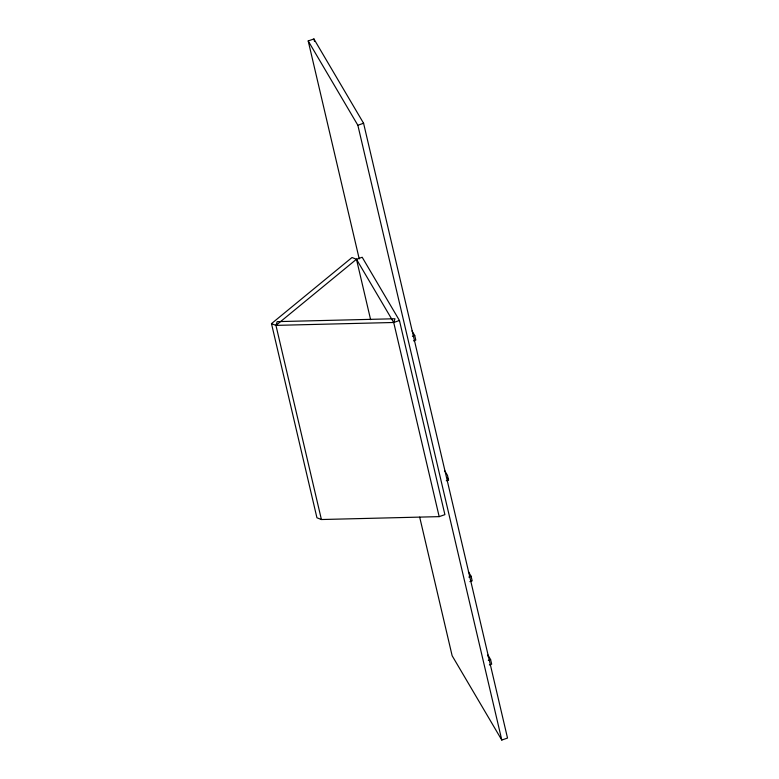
<?xml version="1.0" encoding="UTF-8"?>
<svg xmlns="http://www.w3.org/2000/svg" width="779" height="779" viewBox="0 0 779 779"><rect width="100%" height="100%" fill="white"/><g stroke="black" fill="none" stroke-linecap="round" stroke-linejoin="round"><path stroke-width="1.17" d="M439.171 516.633L321.406 519.525L275.951 325.379L277.207 321.639L394.963 318.747L393.716 322.487L439.171 516.633L444.897 514.646L399.442 320.49L362.196 257.265L356.47 259.261L275.951 325.379L271.482 323.636L352.001 257.518L356.47 259.261L393.716 322.487L399.442 320.49M359.226 258.91L308.202 40.946L313.918 38.95L363.579 123.257L507.519 738.054L501.793 740.05L452.141 655.743L419.696 517.149M308.202 40.946L357.853 125.244L363.579 123.257M412.442 336.304L414.73 335.506L415.801 340.082L413.513 340.881M446.26 480.76L448.548 479.961L447.477 475.385L444.79 470.818M468.812 577.073L471.1 576.275L472.171 580.842L469.883 581.64M488.316 660.388L490.604 659.589L491.676 664.166L489.387 664.964M275.951 325.379L393.716 322.487M321.406 519.525L316.936 517.782L271.482 323.636M412.033 330.929L414.73 335.506M447.477 478.131L448.548 479.961M468.403 571.698L471.1 576.275M490.604 659.589L487.917 655.012L488.452 657.301M357.853 125.244L501.793 740.05M313.918 38.95L314.473 41.316M356.47 259.261L370.609 319.633"/></g></svg>
